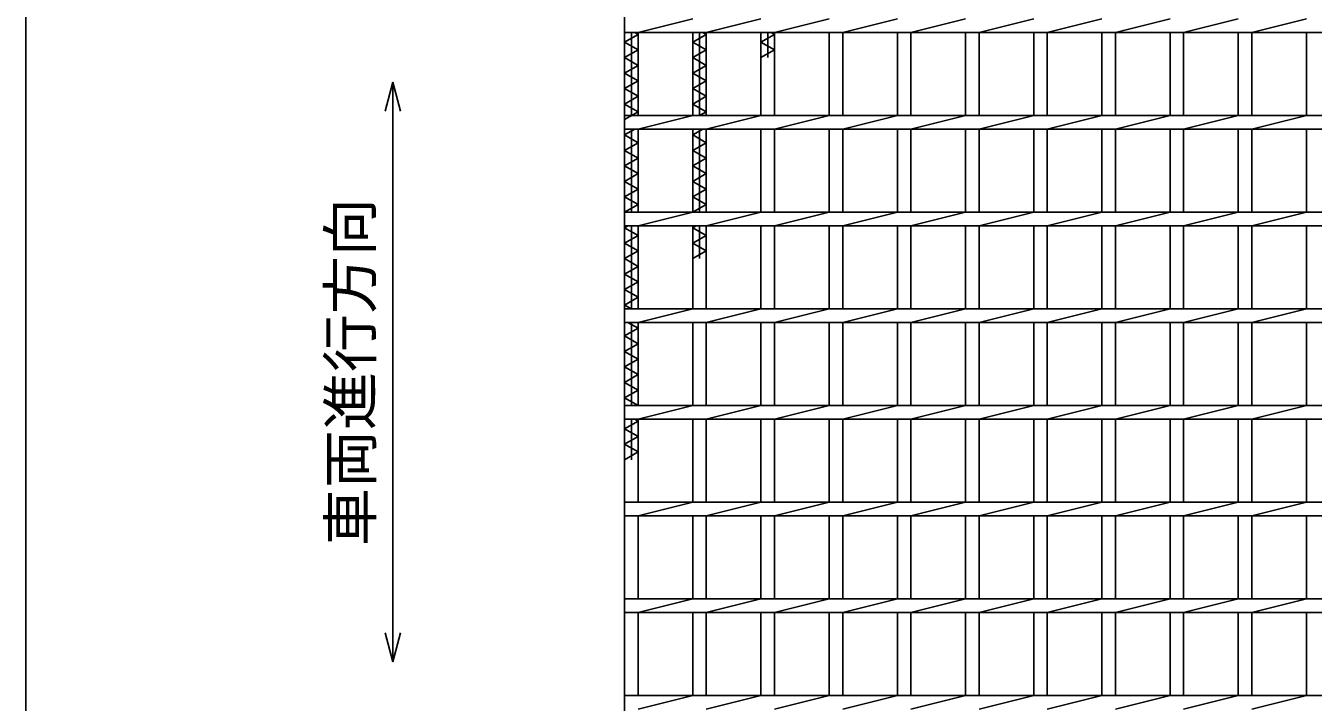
# Model space of a CAD drawing. Units: millimetres, scale not verified. Extents: x -1820 to 1731, y -1282 to 1054.
# Drawn here: x -1729 to -1062, y -21 to 329 of the extents above; entities that cross this region are included whole.
import ezdxf
from ezdxf.enums import TextEntityAlignment as Align

# ---------------------------------------------------------------- set-up
doc = ezdxf.new("R2010")
doc.units = ezdxf.units.MM
doc.header["$LTSCALE"] = 10
doc.layers.add('0_2', color=150, linetype='Continuous', lineweight=25)
doc.layers.add('16', color=3, linetype='Continuous', lineweight=25)
doc.styles.add('ベクトル', font='')
doc.styles.get('ベクトル').set_extended_font_data('ベクトル')

msp = doc.modelspace()

# ---------------------------------------------------------------- linework, layer by layer
at = {"layer": '0_2'}
msp.add_line((-1729, -1146.5), (-1729, 1053.5), dxfattribs=at)
at = {"layer": '0_2', "color": 4}
for p, q in [((-1539, 299.83), (-1543, 284.83)), ((-1535, 284.83), (-1539, 299.83)), ((-1539, 299.83), (-1539, -0.17)), ((-1539, -0.17), (-1543, 14.83)), ((-1535, 14.83), (-1539, -0.17))]:
    msp.add_line(p, q, dxfattribs=at)
at = {"layer": '16'}
for p, q in [((-1419, -316.5), (-1419, 624.5)), ((-1419, 325.5), (-1419, 332.5)), ((-1412, 325.5), (-1383.7, 332.5)), ((-1376.7, 325.5), (-1348.4, 332.5)), ((-1341.4, 325.5), (-1313.1, 332.5)), ((-1306.1, 325.5), (-1277.8, 332.5)), ((-1270.8, 325.5), (-1242.5, 332.5)), ((-1235.5, 325.5), (-1207.2, 332.5)), ((-1200.2, 325.5), (-1171.9, 332.5)), ((-1164.9, 325.5), (-1136.6, 332.5)), ((-1129.6, 325.5), (-1101.3, 332.5)), ((-1094.3, 325.5), (-1066, 332.5)), ((-1419, 325.5), (-424, 325.5)), ((-1419, 320.5), (-1412, 324.5)), ((-1412, 316.5), (-1419, 320.5)), ((-1415.5, 282.5), (-1415.5, 325.5)), ((-1412, 324.5), (-1413.75, 325.5)), ((-1412, 282.5), (-1412, 325.5)), ((-1383.7, 282.5), (-1383.7, 325.5)), ((-1383.7, 320.5), (-1376.7, 324.5)), ((-1376.7, 316.5), (-1383.7, 320.5)), ((-1380.2, 282.5), (-1380.2, 325.5)), ((-1376.7, 324.5), (-1378.45, 325.5)), ((-1376.7, 282.5), (-1376.7, 325.5)), ((-1348.4, 282.5), (-1348.4, 325.5)), ((-1348.4, 320.5), (-1341.4, 324.5)), ((-1341.4, 316.5), (-1348.4, 320.5)), ((-1344.9, 312.5), (-1344.9, 325.5)), ((-1341.4, 324.5), (-1343.15, 325.5)), ((-1341.4, 282.5), (-1341.4, 325.5)), ((-1313.1, 282.5), (-1313.1, 325.5)), ((-1306.1, 282.5), (-1306.1, 325.5)), ((-1277.8, 282.5), (-1277.8, 325.5)), ((-1270.8, 282.5), (-1270.8, 325.5)), ((-1242.5, 282.5), (-1242.5, 325.5)), ((-1235.5, 282.5), (-1235.5, 325.5)), ((-1207.2, 282.5), (-1207.2, 325.5)), ((-1200.2, 282.5), (-1200.2, 325.5)), ((-1171.9, 282.5), (-1171.9, 325.5)), ((-1164.9, 282.5), (-1164.9, 325.5)), ((-1136.6, 282.5), (-1136.6, 325.5)), ((-1129.6, 282.5), (-1129.6, 325.5)), ((-1101.3, 282.5), (-1101.3, 325.5)), ((-1094.3, 282.5), (-1094.3, 325.5)), ((-1066, 282.5), (-1066, 325.5)), ((-1419, 312.5), (-1412, 316.5)), ((-1383.7, 312.5), (-1376.7, 316.5)), ((-1348.4, 312.5), (-1341.4, 316.5)), ((-1412, 308.5), (-1419, 312.5)), ((-1419, 304.5), (-1412, 308.5)), ((-1376.7, 308.5), (-1383.7, 312.5)), ((-1383.7, 304.5), (-1376.7, 308.5)), ((-1412, 300.5), (-1419, 304.5)), ((-1419, 296.5), (-1412, 300.5)), ((-1376.7, 300.5), (-1383.7, 304.5)), ((-1383.7, 296.5), (-1376.7, 300.5)), ((-1412, 292.5), (-1419, 296.5)), ((-1376.7, 292.5), (-1383.7, 296.5)), ((-1419, 288.5), (-1412, 292.5)), ((-1412, 284.5), (-1419, 288.5)), ((-1383.7, 288.5), (-1376.7, 292.5)), ((-1376.7, 284.5), (-1383.7, 288.5)), ((-1419, 280.5), (-1412, 284.5)), ((-1419, 282.5), (-424, 282.5)), ((-1419, 275.5), (-1419, 282.5)), ((-1412, 275.5), (-1383.7, 282.5)), ((-1380.2, 282.5), (-1376.7, 284.5)), ((-1376.7, 275.5), (-1348.4, 282.5)), ((-1341.4, 275.5), (-1313.1, 282.5)), ((-1306.1, 275.5), (-1277.8, 282.5)), ((-1270.8, 275.5), (-1242.5, 282.5)), ((-1235.5, 275.5), (-1207.2, 282.5)), ((-1200.2, 275.5), (-1171.9, 282.5)), ((-1164.9, 275.5), (-1136.6, 282.5)), ((-1129.6, 275.5), (-1101.3, 282.5)), ((-1094.3, 275.5), (-1066, 282.5)), ((-1419, 275.5), (-424, 275.5)), ((-1419, 272.5), (-1413.75, 275.5)), ((-1415.5, 232.5), (-1415.5, 275.5)), ((-1412, 232.5), (-1412, 275.5)), ((-1383.7, 232.5), (-1383.7, 275.5)), ((-1383.7, 272.5), (-1378.45, 275.5)), ((-1380.2, 232.5), (-1380.2, 275.5)), ((-1376.7, 232.5), (-1376.7, 275.5)), ((-1348.4, 232.5), (-1348.4, 275.5)), ((-1341.4, 232.5), (-1341.4, 275.5)), ((-1313.1, 232.5), (-1313.1, 275.5)), ((-1306.1, 232.5), (-1306.1, 275.5)), ((-1277.8, 232.5), (-1277.8, 275.5)), ((-1270.8, 232.5), (-1270.8, 275.5)), ((-1242.5, 232.5), (-1242.5, 275.5)), ((-1235.5, 232.5), (-1235.5, 275.5)), ((-1207.2, 232.5), (-1207.2, 275.5)), ((-1200.2, 232.5), (-1200.2, 275.5)), ((-1171.9, 232.5), (-1171.9, 275.5)), ((-1164.9, 232.5), (-1164.9, 275.5)), ((-1136.6, 232.5), (-1136.6, 275.5)), ((-1129.6, 232.5), (-1129.6, 275.5)), ((-1101.3, 232.5), (-1101.3, 275.5)), ((-1094.3, 232.5), (-1094.3, 275.5)), ((-1066, 232.5), (-1066, 275.5)), ((-1412, 268.5), (-1419, 272.5)), ((-1419, 264.5), (-1412, 268.5)), ((-1376.7, 268.5), (-1383.7, 272.5)), ((-1383.7, 264.5), (-1376.7, 268.5)), ((-1412, 260.5), (-1419, 264.5)), ((-1419, 256.5), (-1412, 260.5)), ((-1376.7, 260.5), (-1383.7, 264.5)), ((-1383.7, 256.5), (-1376.7, 260.5)), ((-1412, 252.5), (-1419, 256.5)), ((-1376.7, 252.5), (-1383.7, 256.5)), ((-1419, 248.5), (-1412, 252.5)), ((-1412, 244.5), (-1419, 248.5)), ((-1383.7, 248.5), (-1376.7, 252.5)), ((-1376.7, 244.5), (-1383.7, 248.5)), ((-1419, 240.5), (-1412, 244.5)), ((-1412, 236.5), (-1419, 240.5)), ((-1383.7, 240.5), (-1376.7, 244.5)), ((-1376.7, 236.5), (-1383.7, 240.5)), ((-1419, 232.5), (-1412, 236.5)), ((-1383.7, 232.5), (-1376.7, 236.5)), ((-1419, 232.5), (-424, 232.5)), ((-1419, 225.5), (-1419, 232.5)), ((-1412, 225.5), (-1383.7, 232.5)), ((-1376.7, 225.5), (-1348.4, 232.5)), ((-1341.4, 225.5), (-1313.1, 232.5)), ((-1306.1, 225.5), (-1277.8, 232.5)), ((-1270.8, 225.5), (-1242.5, 232.5)), ((-1235.5, 225.5), (-1207.2, 232.5)), ((-1200.2, 225.5), (-1171.9, 232.5)), ((-1164.9, 225.5), (-1136.6, 232.5)), ((-1129.6, 225.5), (-1101.3, 232.5)), ((-1094.3, 225.5), (-1066, 232.5)), ((-1419, 225.5), (-424, 225.5)), ((-1419, 224.5), (-1417.25, 225.5)), ((-1412, 220.5), (-1419, 224.5)), ((-1419, 216.5), (-1412, 220.5)), ((-1415.5, 182.5), (-1415.5, 225.5)), ((-1412, 182.5), (-1412, 225.5)), ((-1383.7, 182.5), (-1383.7, 225.5)), ((-1383.7, 224.5), (-1381.95, 225.5)), ((-1376.7, 220.5), (-1383.7, 224.5)), ((-1383.7, 216.5), (-1376.7, 220.5)), ((-1380.2, 208.5), (-1380.2, 225.5)), ((-1376.7, 182.5), (-1376.7, 225.5)), ((-1348.4, 182.5), (-1348.4, 225.5)), ((-1341.4, 182.5), (-1341.4, 225.5)), ((-1313.1, 182.5), (-1313.1, 225.5)), ((-1306.1, 182.5), (-1306.1, 225.5)), ((-1277.8, 182.5), (-1277.8, 225.5)), ((-1270.8, 182.5), (-1270.8, 225.5)), ((-1242.5, 182.5), (-1242.5, 225.5)), ((-1235.5, 182.5), (-1235.5, 225.5)), ((-1207.2, 182.5), (-1207.2, 225.5)), ((-1200.2, 182.5), (-1200.2, 225.5)), ((-1171.9, 182.5), (-1171.9, 225.5)), ((-1164.9, 182.5), (-1164.9, 225.5)), ((-1136.6, 182.5), (-1136.6, 225.5)), ((-1129.6, 182.5), (-1129.6, 225.5)), ((-1101.3, 182.5), (-1101.3, 225.5)), ((-1094.3, 182.5), (-1094.3, 225.5)), ((-1066, 182.5), (-1066, 225.5)), ((-1412, 212.5), (-1419, 216.5)), ((-1376.7, 212.5), (-1383.7, 216.5)), ((-1419, 208.5), (-1412, 212.5)), ((-1412, 204.5), (-1419, 208.5)), ((-1383.7, 208.5), (-1376.7, 212.5)), ((-1419, 200.5), (-1412, 204.5)), ((-1412, 196.5), (-1419, 200.5)), ((-1419, 192.5), (-1412, 196.5)), ((-1412, 188.5), (-1419, 192.5)), ((-1419, 184.5), (-1412, 188.5)), ((-1415.5, 182.5), (-1419, 184.5)), ((-1419, 182.5), (-424, 182.5)), ((-1419, 175.5), (-1419, 182.5)), ((-1412, 175.5), (-1383.7, 182.5)), ((-1376.7, 175.5), (-1348.4, 182.5)), ((-1341.4, 175.5), (-1313.1, 182.5)), ((-1306.1, 175.5), (-1277.8, 182.5)), ((-1270.8, 175.5), (-1242.5, 182.5)), ((-1235.5, 175.5), (-1207.2, 182.5)), ((-1200.2, 175.5), (-1171.9, 182.5)), ((-1164.9, 175.5), (-1136.6, 182.5)), ((-1129.6, 175.5), (-1101.3, 182.5)), ((-1094.3, 175.5), (-1066, 182.5)), ((-1419, 175.5), (-424, 175.5)), ((-1412, 172.5), (-1417.25, 175.5)), ((-1415.5, 132.5), (-1415.5, 175.5)), ((-1412, 132.5), (-1412, 175.5)), ((-1383.7, 132.5), (-1383.7, 175.5)), ((-1376.7, 132.5), (-1376.7, 175.5)), ((-1348.4, 132.5), (-1348.4, 175.5)), ((-1341.4, 132.5), (-1341.4, 175.5)), ((-1313.1, 132.5), (-1313.1, 175.5)), ((-1306.1, 132.5), (-1306.1, 175.5)), ((-1277.8, 132.5), (-1277.8, 175.5)), ((-1270.8, 132.5), (-1270.8, 175.5)), ((-1242.5, 132.5), (-1242.5, 175.5)), ((-1235.5, 132.5), (-1235.5, 175.5)), ((-1207.2, 132.5), (-1207.2, 175.5)), ((-1200.2, 132.5), (-1200.2, 175.5)), ((-1171.9, 132.5), (-1171.9, 175.5)), ((-1164.9, 132.5), (-1164.9, 175.5)), ((-1136.6, 132.5), (-1136.6, 175.5)), ((-1129.6, 132.5), (-1129.6, 175.5)), ((-1101.3, 132.5), (-1101.3, 175.5)), ((-1094.3, 132.5), (-1094.3, 175.5)), ((-1066, 132.5), (-1066, 175.5)), ((-1419, 168.5), (-1412, 172.5)), ((-1412, 164.5), (-1419, 168.5)), ((-1419, 160.5), (-1412, 164.5)), ((-1412, 156.5), (-1419, 160.5)), ((-1419, 152.5), (-1412, 156.5)), ((-1412, 148.5), (-1419, 152.5)), ((-1419, 144.5), (-1412, 148.5)), ((-1412, 140.5), (-1419, 144.5)), ((-1419, 136.5), (-1412, 140.5)), ((-1412, 132.5), (-1419, 136.5)), ((-1419, 132.5), (-424, 132.5)), ((-1419, 125.5), (-1419, 132.5)), ((-1412, 125.5), (-1383.7, 132.5)), ((-1376.7, 125.5), (-1348.4, 132.5)), ((-1341.4, 125.5), (-1313.1, 132.5)), ((-1306.1, 125.5), (-1277.8, 132.5)), ((-1270.8, 125.5), (-1242.5, 132.5)), ((-1235.5, 125.5), (-1207.2, 132.5)), ((-1200.2, 125.5), (-1171.9, 132.5)), ((-1164.9, 125.5), (-1136.6, 132.5)), ((-1129.6, 125.5), (-1101.3, 132.5)), ((-1094.3, 125.5), (-1066, 132.5)), ((-1419, 125.5), (-424, 125.5)), ((-1419, 120.5), (-1412, 124.5)), ((-1412, 116.5), (-1419, 120.5)), ((-1415.5, 104.5), (-1415.5, 125.5)), ((-1412, 124.5), (-1413.75, 125.5)), ((-1412, 82.5), (-1412, 125.5)), ((-1383.7, 82.5), (-1383.7, 125.5)), ((-1376.7, 82.5), (-1376.7, 125.5)), ((-1348.4, 82.5), (-1348.4, 125.5)), ((-1341.4, 82.5), (-1341.4, 125.5)), ((-1313.1, 82.5), (-1313.1, 125.5)), ((-1306.1, 82.5), (-1306.1, 125.5)), ((-1277.8, 82.5), (-1277.8, 125.5)), ((-1270.8, 82.5), (-1270.8, 125.5)), ((-1242.5, 82.5), (-1242.5, 125.5)), ((-1235.5, 82.5), (-1235.5, 125.5)), ((-1207.2, 82.5), (-1207.2, 125.5)), ((-1200.2, 82.5), (-1200.2, 125.5)), ((-1171.9, 82.5), (-1171.9, 125.5)), ((-1164.9, 82.5), (-1164.9, 125.5)), ((-1136.6, 82.5), (-1136.6, 125.5)), ((-1129.6, 82.5), (-1129.6, 125.5)), ((-1101.3, 82.5), (-1101.3, 125.5)), ((-1094.3, 82.5), (-1094.3, 125.5)), ((-1066, 82.5), (-1066, 125.5)), ((-1419, 112.5), (-1412, 116.5)), ((-1412, 108.5), (-1419, 112.5)), ((-1419, 104.5), (-1412, 108.5)), ((-1419, 82.5), (-424, 82.5)), ((-1419, 75.5), (-1419, 82.5)), ((-1412, 75.5), (-1383.7, 82.5)), ((-1376.7, 75.5), (-1348.4, 82.5)), ((-1341.4, 75.5), (-1313.1, 82.5)), ((-1306.1, 75.5), (-1277.8, 82.5)), ((-1270.8, 75.5), (-1242.5, 82.5)), ((-1235.5, 75.5), (-1207.2, 82.5)), ((-1200.2, 75.5), (-1171.9, 82.5)), ((-1164.9, 75.5), (-1136.6, 82.5)), ((-1129.6, 75.5), (-1101.3, 82.5)), ((-1094.3, 75.5), (-1066, 82.5)), ((-1419, 75.5), (-424, 75.5)), ((-1412, 32.5), (-1412, 75.5)), ((-1383.7, 32.5), (-1383.7, 75.5)), ((-1376.7, 32.5), (-1376.7, 75.5)), ((-1348.4, 32.5), (-1348.4, 75.5)), ((-1341.4, 32.5), (-1341.4, 75.5)), ((-1313.1, 32.5), (-1313.1, 75.5)), ((-1306.1, 32.5), (-1306.1, 75.5)), ((-1277.8, 32.5), (-1277.8, 75.5)), ((-1270.8, 32.5), (-1270.8, 75.5)), ((-1242.5, 32.5), (-1242.5, 75.5)), ((-1235.5, 32.5), (-1235.5, 75.5)), ((-1207.2, 32.5), (-1207.2, 75.5)), ((-1200.2, 32.5), (-1200.2, 75.5)), ((-1171.9, 32.5), (-1171.9, 75.5)), ((-1164.9, 32.5), (-1164.9, 75.5)), ((-1136.6, 32.5), (-1136.6, 75.5)), ((-1129.6, 32.5), (-1129.6, 75.5)), ((-1101.3, 32.5), (-1101.3, 75.5)), ((-1094.3, 32.5), (-1094.3, 75.5)), ((-1066, 32.5), (-1066, 75.5)), ((-1419, 32.5), (-424, 32.5)), ((-1419, 25.5), (-1419, 32.5)), ((-1412, 25.5), (-1383.7, 32.5)), ((-1376.7, 25.5), (-1348.4, 32.5)), ((-1341.4, 25.5), (-1313.1, 32.5)), ((-1306.1, 25.5), (-1277.8, 32.5)), ((-1270.8, 25.5), (-1242.5, 32.5)), ((-1235.5, 25.5), (-1207.2, 32.5)), ((-1200.2, 25.5), (-1171.9, 32.5)), ((-1164.9, 25.5), (-1136.6, 32.5)), ((-1129.6, 25.5), (-1101.3, 32.5)), ((-1094.3, 25.5), (-1066, 32.5)), ((-1419, 25.5), (-424, 25.5)), ((-1412, -17.5), (-1412, 25.5)), ((-1383.7, -17.5), (-1383.7, 25.5)), ((-1376.7, -17.5), (-1376.7, 25.5)), ((-1348.4, -17.5), (-1348.4, 25.5)), ((-1341.4, -17.5), (-1341.4, 25.5)), ((-1313.1, -17.5), (-1313.1, 25.5)), ((-1306.1, -17.5), (-1306.1, 25.5)), ((-1277.8, -17.5), (-1277.8, 25.5)), ((-1270.8, -17.5), (-1270.8, 25.5)), ((-1242.5, -17.5), (-1242.5, 25.5)), ((-1235.5, -17.5), (-1235.5, 25.5)), ((-1207.2, -17.5), (-1207.2, 25.5)), ((-1200.2, -17.5), (-1200.2, 25.5)), ((-1171.9, -17.5), (-1171.9, 25.5)), ((-1164.9, -17.5), (-1164.9, 25.5)), ((-1136.6, -17.5), (-1136.6, 25.5)), ((-1129.6, -17.5), (-1129.6, 25.5)), ((-1101.3, -17.5), (-1101.3, 25.5)), ((-1094.3, -17.5), (-1094.3, 25.5)), ((-1066, -17.5), (-1066, 25.5)), ((-1419, -17.5), (-424, -17.5)), ((-1419, -24.5), (-1419, -17.5)), ((-1412, -24.5), (-1383.7, -17.5)), ((-1376.7, -24.5), (-1348.4, -17.5)), ((-1341.4, -24.5), (-1313.1, -17.5)), ((-1306.1, -24.5), (-1277.8, -17.5)), ((-1270.8, -24.5), (-1242.5, -17.5)), ((-1235.5, -24.5), (-1207.2, -17.5)), ((-1200.2, -24.5), (-1171.9, -17.5)), ((-1164.9, -24.5), (-1136.6, -17.5)), ((-1129.6, -24.5), (-1101.3, -17.5)), ((-1094.3, -24.5), (-1066, -17.5))]:
    msp.add_line(p, q, dxfattribs=at)

# ---------------------------------------------------------------- texts
at = {"layer": '0_2', "color": 2, "style": 'ベクトル'}
msp.add_text('車両進行方向', height=21.99, rotation=90, dxfattribs=at).set_placement((-1561, 59.83), align=Align.MIDDLE_LEFT)

doc.saveas('drawing.dxf')
